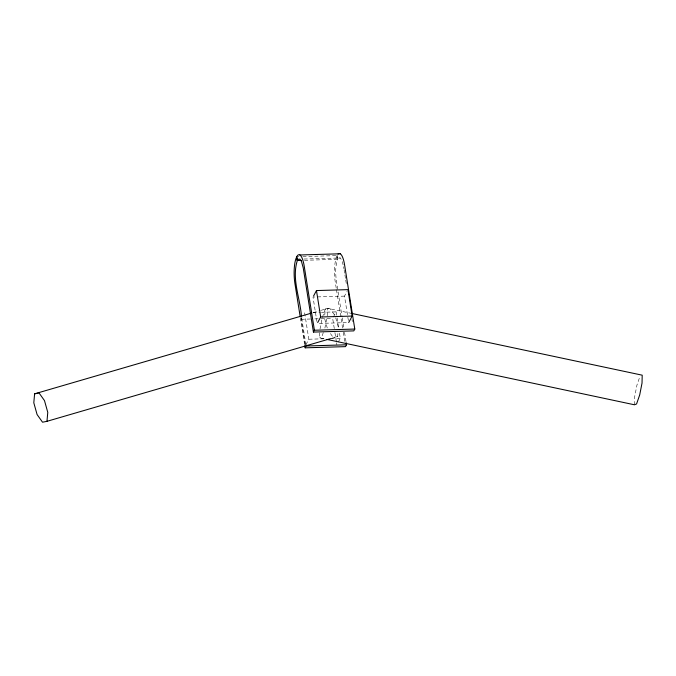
<?xml version="1.0" encoding="UTF-8"?>
<svg xmlns="http://www.w3.org/2000/svg" width="676" height="676" viewBox="0 0 676 676"><rect width="100%" height="100%" fill="white"/><g stroke="black" fill="none" stroke-linecap="round" stroke-linejoin="round"><path stroke-width="0.51" stroke-dasharray="3.38 2.54" d="M323.779 338.744L319.647 337.873L319.79 331.003M327.226 316.106L327.395 308.264L351.131 313.309M634.46 404.789L634.62 396.947L636.961 385.024L640.096 376.008M324.75 315.058L325.291 309.093L327.395 308.264M331.561 338.346L337.637 336.572L338 332.6M320.01 329.035L322.148 318.109L325.291 309.093L329.719 308.197L334.561 315.016M324.894 328.029L326.838 318.092M323.322 332.533L321.751 337.045L319.647 337.873M302.856 256.593L337.13 255.579L337.721 259.314C333.893 269.47 336.378 280.616 337.949 290.976M337.13 255.579L336.234 257.708A20.153 5.467 88.3 0 0 335.321 282.45L336.31 288.66M304.631 312.802L308.831 339.225L305.383 345.715L301.175 319.283L302.164 317.433M334.274 328.519L332.66 318.354L336.107 311.873L321.421 312.304M348.377 320.517L344.498 296.122L346.965 291.491M338.338 342.005L340.307 338.304L339.504 333.217M313.132 312.633L320.221 310.571M321.235 310.276L325.291 309.093M337.637 336.572L333.209 337.468L330.184 333.209M343.112 264.865L341.87 260.277L340.239 257.962L338.558 258.139L337.628 259.314L337.028 255.579M296.747 256.77L298.817 256.711M303.997 259.035L340.239 257.962M304.487 260.294L337.721 259.314M344.498 296.122L313.013 297.043L316.892 321.438M313.022 312.557L320.365 312.337M301.175 319.283L310.622 319.004M314.822 318.886L320.061 318.726M321.117 318.7L332.66 318.354M319.317 323.415L347.65 322.579M308.831 339.225L325.621 338.735M330.868 338.583L340.307 338.304M335.719 317.83L338.448 327.623M324.75 319.021L327.759 329.795M343.611 266.699L343.94 268.769M344.101 269.808L344.76 273.949M344.929 274.98L345.588 279.129M345.749 280.16L346.408 284.3M352.002 319.495L352.331 321.565M338.11 292.007L342.064 316.85M342.225 317.889L343.873 328.24M344.532 332.381L346.18 342.732M336.479 289.7L342.563 328.004M343.222 332.144L344.87 342.495M336.107 311.873L336.918 316.959M337.079 317.974L338.693 328.139M334.916 332.584L336.369 341.735M336.538 342.749L336.859 344.785M301.673 318.041L305.958 344.954M300.372 317.805L304.648 344.718"/><path stroke-width="1.01" d="M311.112 313.225L34.611 393.838L33.8 402.778L37.079 414.532L42.537 422.213L46.965 421.317L330.547 338.642M46.965 421.317L47.776 412.368L44.489 400.615L39.039 392.942L34.611 393.838M313.512 296.122L316.469 290.562L347.946 289.641L352.154 316.064L348.698 322.545M317.712 322.545L320.669 316.993L316.469 290.562M338.034 254.134A20.153 5.467 88.3 0 1 344.583 264.874L354.79 329.051L353.818 330.885L313.427 332.077L314.408 330.243L304.2 266.057A20.153 5.467 88.3 0 0 297.651 255.317L296.646 256.77L297.237 260.505L301.479 260.378M346.501 344.802L345.529 346.636L305.146 347.827L306.118 345.994L346.501 344.802L346.18 342.732M297.237 260.505L298.167 259.322L299.848 259.153L301.479 261.46L303.228 267.89L313.427 332.077M299.865 254.979L340.248 253.787M320.669 316.993L352.154 316.064M314.408 330.243L354.79 329.051M352.162 313.529L642.2 375.18L642.031 383.03L639.699 394.945L636.564 403.961L634.46 404.789L326.871 339.403M301.513 317.01C300.355 298.454 291.398 278.994 297.339 260.505L296.747 256.77L295.843 258.9A20.153 5.467 88.3 0 0 294.939 283.641L300.203 316.765M304.817 345.757L305.146 347.827"/></g></svg>
